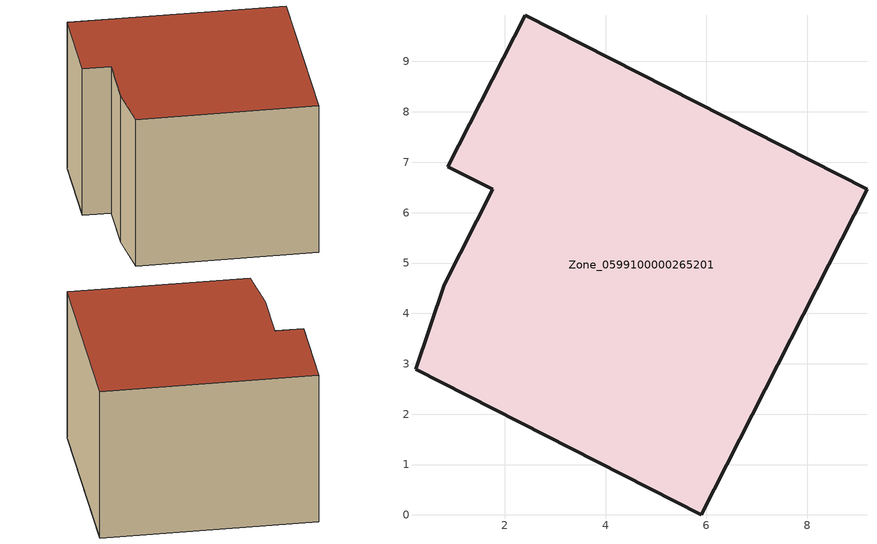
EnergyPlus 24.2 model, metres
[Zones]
Zone_0599100000265201
 floor ground (C_G): 9.19,6.46 5.9,0 0.23,2.89 0.8,4.57 1.76,6.46 0.87,6.91 2.4,9.92 z0
 wall outside (C_F): 5.9,0 9.19,6.46 2.4,9.92 0.87,6.91 1.76,6.46 0.8,4.57 0.23,2.89 5.9,0 z0:5.74
 roof outside (C_R): 1.76,6.46 0.8,4.57 0.23,2.89 5.9,0 9.19,6.46 2.4,9.92 0.87,6.91 z5.74
[BUILDING]
Pand.0599100000265201: North Axis=0; Terrain=City; Loads Convergence Tolerance Value=0.04; Temperature Convergence Tolerance Value=0.4; Solar Distribution=FullExterior; Maximum Number of Warmup Days=25; Minimum Number of Warmup Days=1
[Site:Location]
Rotterdam.The.Hague.AP_ZH_NLD Design_Conditions: Latitude=51.96; Longitude=4.45; Time Zone=1; Elevation=-4.5
[SITE:GROUNDTEMPERATURE:BUILDINGSURFACE]
18, 18, 18, 18, 18, 18, 18, 18, 18, 18, 18, 18
[MATERIAL] Thermal Absorptance=0.9; Solar Absorptance=0.7; Visible Absorptance=0.7
Name | Roughness | Thickness | Conductivity | Density | Specific Heat
G.TI.1975-1991 | MediumSmooth | 0.15 | 0.288461 | 540 | 1210
F.TI.1975-1991 | Rough | 0.3 | 0.230769 | 1920 | 840
R.TI.1975-1991 | MediumRough | 0.2 | 0.153846 | 1500 | 1000
[CONSTRUCTION]
C_G: G.TI.1975-1991
C_F: F.TI.1975-1991
C_R: R.TI.1975-1991
[ZONE]
Zone_0599100000265201: Type=1; Multiplier=1; Ceiling Height=Autocalculate; Volume=Autocalculate; Floor Area=autocalculate; Part of Total Floor Area=Yes
[ZONEINFILTRATION:DESIGNFLOWRATE]
Infil_Zone_0599100000265201: Zone or ZoneList or Space or SpaceList=Zone_0599100000265201; Schedule=AlwaysOn; Design Flow Rate Calculation Method=Flow/Area; Flow Rate per Floor Area=0.003; Constant Term Coefficient=1; Temperature Term Coefficient=0; Velocity Term Coefficient=0; Velocity Squared Term Coefficient=0
[HVACTEMPLATE:ZONE:IDEALLOADSAIRSYSTEM]
Zone_0599100000265201: Maximum Heating Supply Air Temperature=50; Minimum Cooling Supply Air Temperature=13; Maximum Heating Supply Air Humidity Ratio=0.0156; Minimum Cooling Supply Air Humidity Ratio=0.0077; Heating Limit=NoLimit; Cooling Limit=NoLimit; Dehumidification Control Type=ConstantSensibleHeatRatio; Cooling Sensible Heat Ratio=0.7; Dehumidification Setpoint=60; Humidification Control Type=None; Humidification Setpoint=30; Outdoor Air Method=None; Outdoor Air Flow Rate per Person=0.00944; Outdoor Air Flow Rate per Zone Floor Area=0; Outdoor Air Flow Rate per Zone=0; Demand Controlled Ventilation Type=None; Outdoor Air Economizer Type=NoEconomizer; Heat Recovery Type=None; Sensible Heat Recovery Effectiveness=0.7; Latent Heat Recovery Effectiveness=0.65
[ZONECONTROL:THERMOSTAT]
ThermostatControl_Zone_0599100000265201: Zone or ZoneList=Zone_0599100000265201; Control Type Schedule=DualSetpointControlType; Control 1=Thermostat_Zone_0599100000265201; Temperature Difference Between Cutout And Setpoint=0
[THERMOSTATSETPOINT:DUALSETPOINT]
Thermostat_Zone_0599100000265201: Heating Setpoint Temperature Schedule=HeatingSetpoint_Zone_0599100000265201; Cooling Setpoint Temperature Schedule=CoolingSetpoint_Zone_0599100000265201
[SCHEDULE:COMPACT]
HeatingSetpoint_Zone_0599100000265201: Through: 12/31, For: AllDays, Until: 24:00, 21
CoolingSetpoint_Zone_0599100000265201: Through: 12/31, For: AllDays, Until: 24:00, 24
DualSetpointControlType: Through: 12/31, For: AllDays, Until: 24:00, 4
AlwaysOn: Through: 12/31, For: AllDays, Until: 24:00, 1
